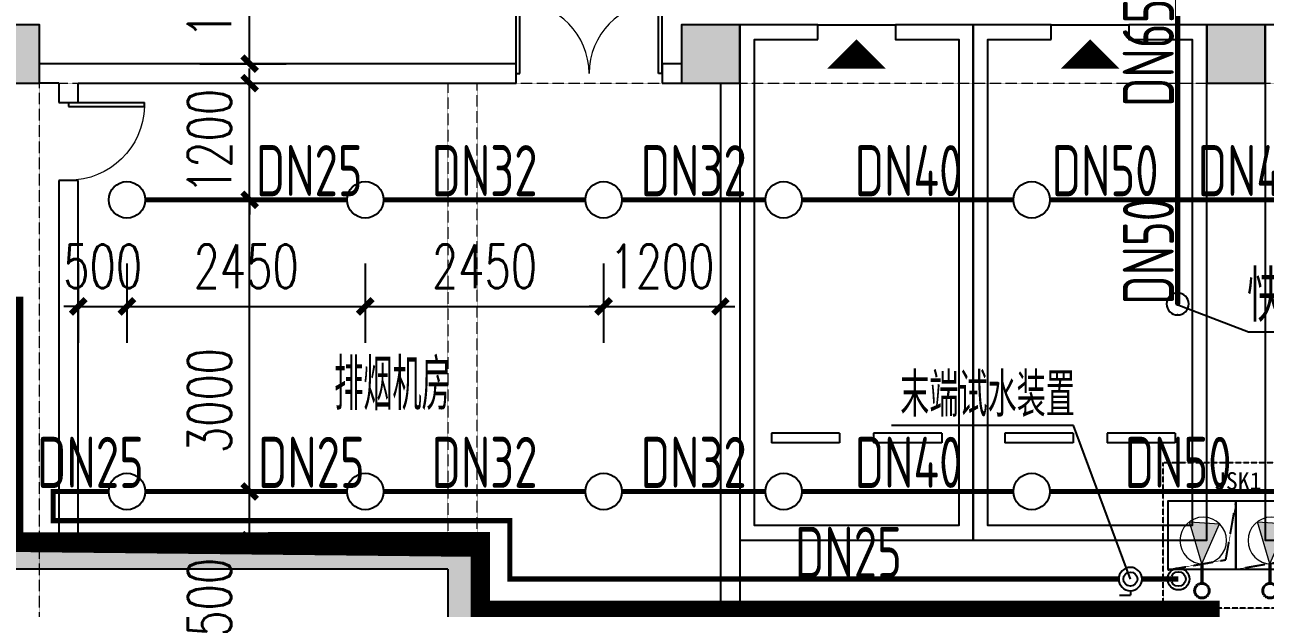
# Model space of a CAD drawing. Extents: x 6824721 to 16538177, y 2478193 to 6665639.
# Drawn here: x 8876364 to 8889114, y 2880751 to 2886751 of the extents above; entities that cross this region are included whole.
import ezdxf

# ---------------------------------------------------------------- set-up
doc = ezdxf.new("R2010")
doc.units = 0
doc.header["$LTSCALE"] = 10
for name, pattern in [('DASH', [0.35, 0.25, -0.1]), ('DASHEDX2', [1.5, 1, -0.5]), ('排水', [1.1, 1, -0.1])]:
    doc.linetypes.add(name, pattern=pattern)
for name, color, linetype, lineweight in [('$0$A-PUB_HATCH', 8, 'Continuous', 0), ('GPS-污水', 2, '排水', 40), ('钢梁', 141, 'Continuous', 18)]:
    doc.layers.add(name, color=color, linetype=linetype, lineweight=lineweight)
for name, color, linetype in [('0-wo', 8, 'Continuous'), ('0-绿', 3, 'Continuous'), ('00-停车位', 67, 'Continuous'), ('PUB_HATCH', 8, 'Continuous'), ('S-梁-虚线', 4, 'DASH'), ('W-DIM_喷淋', 3, 'Continuous'), ('W-EQUIP_喷头', 7, 'Continuous'), ('W-PIPE-喷淋中', 6, 'Continuous'), ('W-TEXT_喷淋', 7, 'Continuous'), ('W-TWT_DIM', 3, 'Continuous'), ('W-TWT_LEAD', 3, 'Continuous'), ('W-VALVE_喷淋', 7, 'Continuous'), ('W-VALVE_废水', 7, 'Continuous'), ('WALL', 9, 'Continuous'), ('排水', 224, 'DASHEDX2'), ('集水坑', 4, 'Continuous')]:
    doc.layers.add(name, color=color, linetype=linetype)
doc.styles.add('8B2_02', font='tssdeng.shx', dxfattribs={"width": 0.7, "bigfont": 'TSSDCHN.shx'})
doc.styles.add('_TCH_DIM_T3', font='SIMPLEX', dxfattribs={"width": 0.7058823529411765, "bigfont": 'GBCBIG'})
doc.styles.add('_TWT_SERIAL', font='TSSDENG', dxfattribs={"width": 0.8, "height": 3.5, "bigfont": 'TSSDCHN'})
doc.styles.get("Standard").update_dxf_attribs({"font": 'TSSDENG.shx', "width": 0.7, "bigfont": 'TSSDCHN.shx'})
doc.styles.add('黑体', font='simhei.ttf', dxfattribs={"width": 0.65})
doc.dimstyles.new('_TWT_ARCH&&150', dxfattribs={"dimtxt": 446.25, "dimasz": 150, "dimexe": 375, "dimexo": 450, "dimgap": 189.375, "dimtad": 1, "dimdec": 0, "dimzin": 0, "dimdsep": 46, "dimtxsty": '_TCH_DIM_T3', "dimblk": 'ARCHTICK', "dimcen": 0.09, "dimclrt": 7, "dimazin": 2, "dimtfac": 1, "dimtdec": 0, "dimtix": 1, "dimtmove": 2, "dimatfit": 3, "dimfxl": 0, "dimtolj": 1, "dimtzin": 0, "dimarcsym": 0})

# ---------------------------------------------------------------- blocks, each defined once
blk = doc.blocks.new('车位2400x5300')
at = {"layer": '00-停车位', "color": 251}
for p, q in [((-875.0000003257592, -999.9999994831742), (-175.0000002066081, -999.9999997530249)), ((-875.000000289845, -1099.999999602442), (-875.0000003257592, -999.9999994831742)), ((-175.0000002302695, -1099.999999887135), (-175.0000002066081, -999.9999997530249)), ((174.9999996740953, -999.9999999190914), (874.999999733729, -999.9999999803258)), ((174.9999997100967, -1099.999999993597), (174.9999996740953, -999.9999999190914)), ((874.9999996504921, -1100.000000084518), (874.999999733729, -999.9999999803258)), ((-875.000000289845, -1099.999999602442), (-175.0000002302695, -1099.999999887135)), ((174.9999997100967, -1099.999999993597), (874.9999996504921, -1100.000000084518)), ((399.999998669693, -5300.000000061758), (-400.0000013302197, -5299.999999670137))]:
    blk.add_line(p, q, dxfattribs=at)
blk.add_lwpolyline([(399.9999987648043, -5150.000000166066), (399.9999986697221, -5300.000000046857), (1199.999998669693, -5300.000000295637), (1200.000000029773, -2.955785021185875e-07), (-1200.000000029744, 2.95636709779501e-07), (-1200.00000133022, -5299.99999970448), (-400.0000013302197, -5299.999999893655), (-400.0000012947712, -5149.999999893655), (-1050.0000012948, -5149.99999973987), (-1050.000000005617, -149.9999996951665), (1049.99999993472, -150.0000002600718), (1049.999998764833, -5150.000000260072), (399.9999987648043, -5150.000000166066)], dxfattribs=at)
blk.add_lwpolyline([(-1.235195668414235e-06, -5150.00000004482, 0, 599.9999999999999, 0), (-1.104664988815784e-06, -4850.000000059721, 599.9999999999999, 599.9999999999999, 0)], format="xyseb", dxfattribs=at)
blk = doc.blocks.new('_FZH')
blk.add_lwpolyline([(-0.5, -0.5), (0.5, -0.5), (0.5, 0.5), (-0.5, 0.5)], close=True)
at = {"layer": 'PUB_HATCH'}
blk.add_solid([(-0.5, -0.5), (0.5, -0.5), (-0.5, 0.5), (0.5, 0.5)], dxfattribs=at)
blk = doc.blocks.new('$DorLib2D$00000001')
for p, q in [((0.45, 0.9750000000000001), (0.5000000000000002, 0.9750000000000001)), ((0.45, 0), (0.45, 0.9750000000000001)), ((0.5, 0), (0.5, 0.9750000000000001)), ((0.5, 0), (0.45, 0))]:
    blk.add_line(p, q)
at = {"lineweight": 13}
blk.add_arc((0.475, 0), 0.975, 91.4692835813538, 180, dxfattribs=at)
blk = doc.blocks.new('$DorLib2D$00000002')
for p, q in [((-0.5, -5.684341886080802e-17), (-0.5000000000000007, 0.4875)), ((-0.4750000000000007, 0.4875), (-0.5000000000000007, 0.4875)), ((-0.475, -2.842170943040401e-17), (-0.4750000000000007, 0.4875)), ((0.475, -2.842170943040401e-17), (0.4750000000000007, 0.4875)), ((0.4750000000000007, 0.4875), (0.5000000000000007, 0.4875)), ((0.5, -5.684341886080802e-17), (0.5000000000000007, 0.4875)), ((-0.5, -5.684341886080802e-17), (-0.475, -2.842170943040401e-17)), ((0.5, -5.684341886080802e-17), (0.475, -2.842170943040401e-17))]:
    blk.add_line(p, q)
at = {"lineweight": 13}
for centre, start, end in [((-0.4875, -4.263256414560601e-17), 0, 88.53071641864632), ((0.4875, -4.263256414560601e-17), 91.4692835813537, 180)]:
    blk.add_arc(centre, 0.4875, start, end, dxfattribs=at)
blk = doc.blocks.new('$SB01_1')
h = blk.add_hatch(color=256)
h.dxf.hatch_style = 1
h.paths.add_polyline_path([(-0.3812676638073071, -0.3234732887503924), (0.4999999999998863, 0), (-0.3812676638073071, 0.3234732887503924)])
h.paths.add_polyline_path([(-0.0001048387097739578, -8.064516123340582e-06), (0.002330645161237044, -8.064516123340582e-06), (0.002330645161237044, 0.001008064516099694), (-0.0001048387097739578, 0.001008064516099694)], flags=24)
h.paths.add_polyline_path([(-0.0001370967742673201, -0.001674731182674805), (0.002620967741847835, -0.001674731182674805), (0.002620967741847835, -0.0006586021504517703), (-0.0001370967742673201, -0.0006586021504517703)], flags=24)
h.paths.add_polyline_path([(-0.0001693548388175259, -0.003341397849681016), (0.002653225806398041, -0.003341397849681016), (0.002653225806398041, -0.002325268817230608), (-0.0001693548388175259, -0.002325268817230608)], flags=24)
for p, q in [((0.4999999999998863, 0), (-0.3812676638073071, 0.3234732887503924)), ((-0.3812676638073071, 0.3234732887503924), (-0.3812676638073071, -0.3234732887503924)), ((0.4999999999998863, 0), (-0.3812676638073071, -0.3234732887503924))]:
    blk.add_line(p, q)
blk.add_circle((-1.13686837721616e-13, 0), 0.5)
at = {"flags": 1}
for tag, p in [('UNIT', (-1.13686837721616e-13, 0)), ('SPEC', (-1.13686837721616e-13, -0.001666666666551464)), ('WHAT', (-1.13686837721616e-13, -0.003333333333330302))]:
    blk.add_attdef(tag, p, '', height=0.001, dxfattribs=at)
blk = doc.blocks.new('人防集水坑')
at = {"layer": 'GPS-污水', "color": 8, "linetype": '排水', "const_width": 35}
for points in [[(307486.0481370105, 701150.6928922309), (307284.2708376832, 701150.6928922309)], [(307486.0481370105, 700450.6928922309), (307284.2708376832, 700450.6928922309)]]:
    blk.add_lwpolyline(points, dxfattribs=at)
at = {"layer": 'GPS-污水', "color": 8, "linetype": '排水'}
for centre in [(307561.0481370105, 701150.6928922309), (307561.0481370105, 700450.6928922309)]:
    blk.add_circle(centre, 75, dxfattribs=at)
at = {"layer": '集水坑', "color": 8, "linetype": 'DASH', "ltscale": 0.5}
blk.add_lwpolyline([(306241.0481370105, 700050.6928922309), (306241.0481370105, 701550.6928922309), (307741.0481370105, 701550.6928922309), (307741.0481370105, 700050.6928922309)], close=True, dxfattribs=at)
at = {"layer": '集水坑', "color": 8, "linetype": 'Continuous', "ltscale": 0.5}
for points in [[(306641.0481370101, 701500.69289223), (306641.0481370105, 700800.69289223), (307341.0481370105, 700800.6928922309), (307341.0481370101, 701500.69289223)], [(306641.048137011, 700800.6928922309), (306641.0481370115, 700100.6928922309), (307341.0481370115, 700100.6928922319), (307341.048137011, 700800.6928922309)]]:
    blk.add_lwpolyline(points, close=True, dxfattribs=at)
at = {"layer": '集水坑', "color": 8, "linetype": 'DASH', "ltscale": 0.5}
for points in [[(307341.0481370105, 700800.6928922309), (307236.8605864012, 701396.5053416191), (306641.0481370101, 701500.69289223)], [(307347.0798292931, 700100.6928922319), (307242.8922786838, 700696.5053416201), (306647.0798292926, 700800.6928922309)]]:
    blk.add_lwpolyline(points, dxfattribs=at)
at = {"layer": '$0$A-PUB_HATCH', "color": 8, "linetype": '排水', "xscale": -480.0000000000002, "yscale": 480.0000000000002, "zscale": 480.0000000000002, "rotation": 176.2535374729293}
for p in [(307044.7837274261, 701164.189772345, 0.02863582927995084), (307044.7837274261, 700464.189772345, 0.02863582927995084)]:
    blk.add_blockref('$SB01_1', p, dxfattribs=at)
blk = doc.blocks.new('42pk')
at = {"layer": '排水', "color": 8, "linetype": 'DASH'}
blk.add_lwpolyline([(588350.8709329928, 783265.1329961047, 0, 0, 0), (589062.7604629507, 782553.2434661468, 160, 0, 0), (589487.0245316627, 782128.9793974347, 0, 0, 0)], format="xyseb", dxfattribs=at)
at = {"layer": '集水坑', "color": 8, "linetype": 'Continuous', "rotation": 270}
blk.add_blockref('人防集水坑', (-110459.3064093821, 1088265.665583259), dxfattribs=at)
at = {"layer": '0-绿', "color": 8, "linetype": 'DASH', "style": '黑体'}
blk.add_text('JSK1', height=179.2, dxfattribs=at).set_placement((590115.8391586374, 781744.4077560455, -2.174042054623494e-06))
blk = doc.blocks.new('jkytk')
at = {"layer": 'WALL', "color": 1, "const_width": 200}
for points in [[(8519063.807507895, 2958073.34238134), (8600963.807507895, 2958076.513839355), (8600963.807507895, 2890958.573294519), (8590563.807507895, 2883869.154031533, -0.1968166881073242), (8587964.052414037, 2882720.695996622), (8583163.80751678, 2882720.695996622), (8583163.80752281, 2889376.513839814), (8575663.80750789, 2889376.513839814), (8575663.80750789, 2890076.513839814), (8570863.807499006, 2890076.513839814), (8570863.807499006, 2892501.513839818), (8561863.807516782, 2892501.513839814), (8561863.807516793, 2894776.513839815), (8566138.807507792, 2894776.513839814), (8566138.807507792, 2912951.513839923), (8537788.8075079, 2912951.513834818), (8537788.958008217, 2943776.513839814), (8519063.807507895, 2943773.342381799), (8519063.253761258, 2958073.342359897)], [(8498934.517909504, 2895326.034996376), (8528588.807516782, 2895401.513839818), (8528588.80751678, 2885651.513839818), (8531938.80751678, 2885651.513839818), (8531938.80751678, 2887851.513839814), (8537788.80750789, 2887851.513839814), (8537788.8075079, 2912951.513834818), (8566138.807516681, 2912951.513834814), (8566138.80751668, 2894776.513839817), (8561863.807516793, 2894776.513839817), (8561863.807516782, 2892501.513839818), (8570863.807507895, 2892501.513839818), (8570863.807507895, 2890076.513839818), (8575663.807507887, 2890076.513839973), (8575663.807507891, 2889376.513839655), (8583163.80751678, 2889376.513839851), (8583163.80751678, 2882719.91818619), (8587793.421033932, 2882719.91818619, 0.2086610513725415)]]:
    blk.add_lwpolyline(points, format="xyb", dxfattribs=at)
blk = doc.blocks.new('LIANGMOBAN')
at = {"layer": 'S-梁-虚线', "color": 8, "lineweight": 18}
for p, q in [((2007041.350993063, 172178.4659268088), (2011241.350993066, 172178.4659268088)), ((2007041.350993063, 163778.4659268088), (2007041.350993063, 172178.4659268088)), ((2011241.350993066, 172178.4659268088), (2011241.350993066, 167478.4659267656)), ((2011541.350993066, 172178.4659268088), (2013641.350993063, 172178.4659268088)), ((2011541.350993066, 167478.4659265639), (2011541.350993066, 172178.4659268088)), ((2014241.350993063, 172178.4659268088), (2024441.350993063, 172178.4659268088))]:
    blk.add_line(p, q, dxfattribs=at)
blk = doc.blocks.new('_ArchTick')
at = {"color": 0, "linetype": 'ByBlock', "const_width": 0.4}
blk.add_lwpolyline([(-0.5, -0.5), (0.5, 0.5)], dxfattribs=at)
blk = doc.blocks.new('*D723')
at = {"layer": 'Defpoints', "color": 0, "transparency": 16777216}
for p in [(8877714.083965495, 2886151.476989756), (8878675.366601815, 2886151.476989756), (8877714.083965495, 2884951.476333446)]:
    blk.add_point(p, dxfattribs=at)
at = {"layer": 'W-TWT_DIM', "color": 0, "lineweight": -2, "transparency": 16777216}
for p, q in [((8878675.366601815, 2886151.476989756), (8878675.366601815, 2886301.476989756)), ((8878164.083965495, 2886151.476989756), (8879050.366601815, 2886151.476989756)), ((8878675.366601815, 2884951.476333446), (8878675.366601815, 2886151.476989756)), ((8878164.083965495, 2884951.476333446), (8879050.366601815, 2884951.476333446)), ((8878675.366601815, 2884951.476333446), (8878675.366601815, 2884801.476333446))]:
    blk.add_line(p, q, dxfattribs=at)
at = {"layer": 'W-TWT_DIM', "color": 0, "lineweight": -2, "transparency": 16777216, "xscale": 150, "yscale": 150, "zscale": 150}
for p, rotation in [((8878675.366601815, 2886151.476989756), 270), ((8878675.366601815, 2884951.476333446), 90)]:
    blk.add_blockref('_ArchTick', p, dxfattribs=dict(at, rotation=rotation))
at = {"layer": 'W-TWT_DIM', "color": 7, "transparency": 16777216, "insert": (8878262.866601815, 2885551.476661603), "char_height": 446.25, "attachment_point": 5, "rotation": 90, "style": '_TCH_DIM_T3'}
blk.add_mtext('\\A1;1200', dxfattribs=at)
blk = doc.blocks.new('*D724')
at = {"layer": 'Defpoints', "color": 0, "transparency": 16777216}
for p in [(8877714.083965495, 2884951.476333446), (8878675.366601815, 2884951.476333446), (8877714.083965495, 2881951.476287981)]:
    blk.add_point(p, dxfattribs=at)
at = {"layer": 'W-TWT_DIM', "color": 0, "lineweight": -2, "transparency": 16777216}
for p, q in [((8878164.083965495, 2884951.476333446), (8879050.366601815, 2884951.476333446)), ((8878675.366601815, 2881951.476287981), (8878675.366601815, 2884951.476333446)), ((8878164.083965495, 2881951.476287981), (8879050.366601815, 2881951.476287981))]:
    blk.add_line(p, q, dxfattribs=at)
at = {"layer": 'W-TWT_DIM', "color": 0, "lineweight": -2, "transparency": 16777216, "xscale": 150, "yscale": 150, "zscale": 150}
for p, rotation in [((8878675.366601815, 2884951.476333446), 90), ((8878675.366601815, 2881951.476287981), 270)]:
    blk.add_blockref('_ArchTick', p, dxfattribs=dict(at, rotation=rotation))
at = {"layer": 'W-TWT_DIM', "color": 7, "transparency": 16777216, "insert": (8878262.866601815, 2882886.831549447), "char_height": 446.25, "attachment_point": 5, "rotation": 90, "style": '_TCH_DIM_T3'}
blk.add_mtext('\\A1;3000', dxfattribs=at)
blk = doc.blocks.new('*D725')
at = {"layer": 'Defpoints', "color": 0, "transparency": 16777216}
for p in [(8877714.083965495, 2881951.476287981), (8878675.366601815, 2881951.476287981), (8877714.083965495, 2881451.476989031)]:
    blk.add_point(p, dxfattribs=at)
at = {"layer": 'W-TWT_DIM', "color": 0, "lineweight": -2, "transparency": 16777216}
for p, q in [((8878164.083965495, 2881951.476287981), (8879050.366601815, 2881951.476287981)), ((8878675.366601815, 2881451.476989031), (8878675.366601815, 2881951.476287981)), ((8878164.083965495, 2881451.476989031), (8879050.366601815, 2881451.476989031))]:
    blk.add_line(p, q, dxfattribs=at)
at = {"layer": 'W-TWT_DIM', "color": 0, "lineweight": -2, "transparency": 16777216, "xscale": 150, "yscale": 150, "zscale": 150}
for p, rotation in [((8878675.366601815, 2881951.476287981), 90), ((8878675.366601815, 2881451.476989031), 270)]:
    blk.add_blockref('_ArchTick', p, dxfattribs=dict(at, rotation=rotation))
at = {"layer": 'W-TWT_DIM', "color": 7, "transparency": 16777216, "insert": (8878262.866601815, 2880863.267617276), "char_height": 446.25, "attachment_point": 5, "rotation": 90, "style": '_TCH_DIM_T3'}
blk.add_mtext('\\A1;500', dxfattribs=at)
blk = doc.blocks.new('*D1572')
at = {"layer": 'Defpoints', "color": 0, "transparency": 16777216}
for p in [(8882314.084017284, 2884747.391346014), (8883514.083836105, 2884747.391555829), (8883514.083836105, 2883855.047278998)]:
    blk.add_point(p, dxfattribs=at)
at = {"layer": 'W-TWT_DIM', "color": 0, "lineweight": -2, "transparency": 16777216}
for p, q in [((8882314.084017284, 2884297.391346014), (8882314.084017284, 2883480.047278998)), ((8883514.083836105, 2884297.391555829), (8883514.083836105, 2883480.047278998)), ((8882314.084017284, 2883855.047278998), (8882164.084017284, 2883855.047278998)), ((8882314.084017284, 2883855.047278998), (8883514.083836105, 2883855.047278998)), ((8883514.083836105, 2883855.047278998), (8883664.083836105, 2883855.047278998))]:
    blk.add_line(p, q, dxfattribs=at)
at = {"layer": 'W-TWT_DIM', "color": 0, "lineweight": -2, "transparency": 16777216, "xscale": 150, "yscale": 150, "zscale": 150}
blk.add_blockref('_ArchTick', (8882314.084017284, 2883855.047278998), dxfattribs=at)
at = {"layer": 'W-TWT_DIM', "color": 0, "lineweight": -2, "transparency": 16777216, "xscale": 150, "yscale": 150, "zscale": 150, "rotation": 180}
blk.add_blockref('_ArchTick', (8883514.083836105, 2883855.047278998), dxfattribs=at)
at = {"layer": 'W-TWT_DIM', "color": 7, "transparency": 16777216, "insert": (8882914.083926694, 2884267.547278998), "char_height": 446.25, "attachment_point": 5, "style": '_TCH_DIM_T3'}
blk.add_mtext('\\A1;1200', dxfattribs=at)
blk = doc.blocks.new('*D1573')
at = {"layer": 'Defpoints', "color": 0, "transparency": 16777216}
for p in [(8879864.084017284, 2884747.390917643), (8882314.084017284, 2884747.391346014), (8882314.084017284, 2883855.046959905)]:
    blk.add_point(p, dxfattribs=at)
at = {"layer": 'W-TWT_DIM', "color": 0, "lineweight": -2, "transparency": 16777216}
for p, q in [((8879864.084017284, 2884297.390917643), (8879864.084017284, 2883480.046959905)), ((8882314.084017284, 2884297.391346014), (8882314.084017284, 2883480.046959905)), ((8879864.084017284, 2883855.046959905), (8882314.084017284, 2883855.046959905))]:
    blk.add_line(p, q, dxfattribs=at)
at = {"layer": 'W-TWT_DIM', "color": 0, "lineweight": -2, "transparency": 16777216, "xscale": 150, "yscale": 150, "zscale": 150, "rotation": 180}
blk.add_blockref('_ArchTick', (8879864.084017284, 2883855.046959905), dxfattribs=at)
at = {"layer": 'W-TWT_DIM', "color": 0, "lineweight": -2, "transparency": 16777216, "xscale": 150, "yscale": 150, "zscale": 150}
blk.add_blockref('_ArchTick', (8882314.084017284, 2883855.046959905), dxfattribs=at)
at = {"layer": 'W-TWT_DIM', "color": 7, "transparency": 16777216, "insert": (8881089.084017284, 2884267.546959905), "char_height": 446.25, "attachment_point": 5, "style": '_TCH_DIM_T3'}
blk.add_mtext('\\A1;2450', dxfattribs=at)
blk = doc.blocks.new('*D1574')
at = {"layer": 'Defpoints', "color": 0, "transparency": 16777216}
for p in [(8877414.084017284, 2884747.390489272), (8879864.084017284, 2884747.390917643), (8879864.084017284, 2883855.046531534)]:
    blk.add_point(p, dxfattribs=at)
at = {"layer": 'W-TWT_DIM', "color": 0, "lineweight": -2, "transparency": 16777216}
for p, q in [((8877414.084017284, 2884297.390489272), (8877414.084017284, 2883480.046531534)), ((8879864.084017284, 2884297.390917643), (8879864.084017284, 2883480.046531534)), ((8877414.084017284, 2883855.046531534), (8879864.084017284, 2883855.046531534))]:
    blk.add_line(p, q, dxfattribs=at)
at = {"layer": 'W-TWT_DIM', "color": 0, "lineweight": -2, "transparency": 16777216, "xscale": 150, "yscale": 150, "zscale": 150, "rotation": 180}
blk.add_blockref('_ArchTick', (8877414.084017284, 2883855.046531534), dxfattribs=at)
at = {"layer": 'W-TWT_DIM', "color": 0, "lineweight": -2, "transparency": 16777216, "xscale": 150, "yscale": 150, "zscale": 150}
blk.add_blockref('_ArchTick', (8879864.084017284, 2883855.046531534), dxfattribs=at)
at = {"layer": 'W-TWT_DIM', "color": 7, "transparency": 16777216, "insert": (8878639.084017284, 2884267.546531534), "char_height": 446.25, "attachment_point": 5, "style": '_TCH_DIM_T3'}
blk.add_mtext('\\A1;2450', dxfattribs=at)
blk = doc.blocks.new('*D1575')
at = {"layer": 'Defpoints', "color": 0, "transparency": 16777216}
for p in [(8876914.083965495, 2884747.390401849), (8877414.084017284, 2884747.390489272), (8877414.084017284, 2883855.046273638)]:
    blk.add_point(p, dxfattribs=at)
at = {"layer": 'W-TWT_DIM', "color": 0, "lineweight": -2, "transparency": 16777216}
for p, q in [((8876914.083965495, 2884297.390401849), (8876914.083965495, 2883480.046273638)), ((8877414.084017284, 2884297.390489272), (8877414.084017284, 2883480.046273638)), ((8876914.083965495, 2883855.046273638), (8876764.083965495, 2883855.046273638)), ((8876914.083965495, 2883855.046273638), (8877414.084017284, 2883855.046273638)), ((8877414.084017284, 2883855.046273638), (8877564.084017284, 2883855.046273638))]:
    blk.add_line(p, q, dxfattribs=at)
at = {"layer": 'W-TWT_DIM', "color": 0, "lineweight": -2, "transparency": 16777216, "xscale": 150, "yscale": 150, "zscale": 150}
blk.add_blockref('_ArchTick', (8876914.083965495, 2883855.046273638), dxfattribs=at)
at = {"layer": 'W-TWT_DIM', "color": 0, "lineweight": -2, "transparency": 16777216, "xscale": 150, "yscale": 150, "zscale": 150, "rotation": 180}
blk.add_blockref('_ArchTick', (8877414.084017284, 2883855.046273638), dxfattribs=at)
at = {"layer": 'W-TWT_DIM', "color": 7, "transparency": 16777216, "insert": (8877164.08399139, 2884267.546273638), "char_height": 446.25, "attachment_point": 5, "style": '_TCH_DIM_T3'}
blk.add_mtext('\\A1;500', dxfattribs=at)
blk = doc.blocks.new('*D1607')
at = {"layer": 'Defpoints', "color": 0, "transparency": 16777216}
for p in [(8877714.083965495, 2887951.476989376), (8878675.366601815, 2887951.476989376), (8877714.083965495, 2886351.476989342)]:
    blk.add_point(p, dxfattribs=at)
at = {"layer": 'W-TWT_DIM', "color": 0, "lineweight": -2, "transparency": 16777216}
for p, q in [((8878164.083965495, 2887951.476989376), (8879050.366601815, 2887951.476989376)), ((8878675.366601815, 2886351.476989342), (8878675.366601815, 2887951.476989376)), ((8878164.083965495, 2886351.476989342), (8879050.366601815, 2886351.476989342))]:
    blk.add_line(p, q, dxfattribs=at)
at = {"layer": 'W-TWT_DIM', "color": 0, "lineweight": -2, "transparency": 16777216, "xscale": 150, "yscale": 150, "zscale": 150}
for p, rotation in [((8878675.366601815, 2887951.476989376), 90), ((8878675.366601815, 2886351.476989342), 270)]:
    blk.add_blockref('_ArchTick', p, dxfattribs=dict(at, rotation=rotation))
at = {"layer": 'W-TWT_DIM', "color": 7, "transparency": 16777216, "insert": (8878262.866601815, 2887151.47698936), "char_height": 446.25, "attachment_point": 5, "rotation": 90, "style": '_TCH_DIM_T3'}
blk.add_mtext('\\A1;1600', dxfattribs=at)
blk = doc.blocks.new('$TwtSys$00000125')
blk.add_circle((0, 0, 1e-08), 1)
blk = doc.blocks.new('$VALVE$00000524')
for p in [(75.14125524141855, 110.7007069327265), (0, 80)]:
    blk.add_line(p, (0, 110.7007069327265))
blk.add_lwpolyline([(-80, 0, 0.9999999999999999), (80, 0, 0.9999999999999999), (-80, 0, 0.3761848771640919)], format="xyb")
blk.add_circle((0, 0), 48.00000000000021)
for p in [(-80, 0), (80, 0)]:
    blk.add_point(p)
blk = doc.blocks.new('*X173')
at = {"color": 0}
for p, q in [((67764.91461955031, 41336.79867270311), (67838.15627530526, 41410.04032845804)), ((67846.24639989939, 41260.32993718488), (67765.16393837144, 41341.41239871283)), ((67827.86761093223, 41261.03105662239), (67765.86505780894, 41323.03360974567)), ((67766.31683968609, 41320.52322330922), (67854.43172469914, 41408.63810832227)), ((67861.12569166771, 41263.12831494623), (67767.96231613279, 41356.29169048114)), ((67768.51269592793, 41358.07441861039), (67816.88052939797, 41406.44225208042)), ((67770.37889283132, 41306.90760692478), (67868.04734108358, 41404.57605517704)), ((67873.7799207103, 41268.15175543331), (67772.98575661988, 41368.94591952373)), ((67776.35809665434, 41295.20914121813), (67879.74580679023, 41398.59685135402)), ((67799.08719693635, 41272.13380108859), (67776.96780227515, 41294.2531957498)), ((67884.69669722293, 41274.91264845033), (67779.74664963689, 41379.86269603638)), ((67783.942907799, 41285.11628283314), (67889.83866517522, 41391.01204020935)), ((67894.08069647699, 41283.20631872593), (67788.0403199125, 41389.24669529043)), ((67793.01860662164, 41276.51431212611), (67898.44063588225, 41381.93634138671)), ((67901.98007460662, 41292.98461012597), (67797.81861131253, 41397.14607342006)), ((67803.60597698425, 41269.42401295906), (67905.5309350493, 41371.3489710241)), ((67908.31049714057, 41304.33185712168), (67809.16585830825, 41403.47649595401)), ((67815.87154134053, 41264.01190778567), (67910.94304022269, 41359.08340666784)), ((67912.81170156416, 41317.50832222775), (67822.34232341431, 41407.9777003776)), ((67830.22386143907, 41260.68655835454), (67914.26838965382, 41344.7310865693)), ((67914.86957710063, 41333.12811622096), (67837.96211740751, 41410.03557591407)), ((67847.68071078378, 41260.46573816959), (67914.48920983876, 41327.27423722458)), ((67912.73106428656, 41352.94429856468), (67857.77829975124, 41407.8970631)), ((67872.32927626256, 41267.43663411872), (67907.51831388964, 41302.62567174579))]:
    blk.add_line(p, q, dxfattribs=at)
blk = doc.blocks.new('$VALVE$00000374')
at = {"elevation": 1e-08}
blk.add_lwpolyline([(-63.21242424242519, 0, 0.9999999999999999), (63.21242424242519, 0, 0.9999999999999999), (-63.21242424242519, 0, 1.063538091272939)], format="xyb", dxfattribs=at)
at = {"color": 7}
for radius in [6.637304545454545, 4.977978409090909]:
    blk.add_circle((0, -1.818989403545856e-12, 1e-08), radius, dxfattribs=at)
for p in [(-63.21242424242519, 0, 1e-08), (63.21242424242519, 0, 1e-08)]:
    blk.add_point(p)
at = {"color": 7, "xscale": 0.0637181236379547, "yscale": 0.0637181236379547, "zscale": 0.0637181236379547}
blk.add_blockref('*X173', (-4322.571009437394, -2633.771435403703, 1e-08), dxfattribs=at)

msp = doc.modelspace()

# ---------------------------------------------------------------- hatches: boundary and pattern name
at = {"layer": '0-wo'}
for points in [[(8880714.083965495, 2881151.476917723), (8881014.083965495, 2881451.476917723), (8876214.083965497, 2881451.476917723), (8875914.083965497, 2881151.476917723)], [(8881014.083965495, 2881451.476917723), (8880714.083965495, 2881151.476917723), (8880714.083965492, 2880451.476917724), (8880914.083965493, 2880551.476917723), (8881014.083965495, 2880751.476917723)]]:
    msp.add_hatch(color=8, dxfattribs=at).paths.add_polyline_path(points)
at = {"layer": 'W-PIPE-喷淋中'}
for points in [[(8876655.38819957, 2881951.476989159), (8876655.388198346, 2881977.726989331), (8876629.138199564, 2881977.726989778)], [(8876655.38819957, 2881951.476989159), (8876629.138198346, 2881951.476989331), (8876629.138199564, 2881977.726989778)], [(8881349.396317959, 2881651.476989361), (8881349.396316253, 2881677.726989401), (8881375.646317966, 2881677.726989719)], [(8881349.396317959, 2881651.476989361), (8881375.646316253, 2881651.476989401), (8881375.646317966, 2881677.726989719)], [(8876655.38819957, 2881651.476989361), (8876629.138198346, 2881651.476989401), (8876629.138199562, 2881625.226989003)], [(8876655.38819957, 2881651.476989361), (8876655.388195708, 2881625.226989401), (8876629.138199562, 2881625.226989003)], [(8881349.396317959, 2881051.476989477), (8881349.396317413, 2881025.226989549), (8881323.14631144, 2881025.226989227)], [(8881349.396317959, 2881051.476989477), (8881323.146316253, 2881051.476989579), (8881323.14631144, 2881025.226989227)]]:
    msp.add_hatch(color=256, dxfattribs=at).paths.add_polyline_path(points)

# ---------------------------------------------------------------- linework, layer by layer
at = {"layer": '0-wo', "color": 8}
for p, q in [((8876914.083965493, 2886351.476917723), (8876514.083965499, 2886351.476917723)), ((8881414.083965503, 2886351.476917723), (8876914.083965493, 2886351.476917723)), ((8881414.083965503, 2886151.476917723), (8881414.083965503, 2886351.476917723)), ((8883114.083965499, 2886351.476917719), (8882914.083965499, 2886351.476917723)), ((8882914.083965499, 2886351.476917723), (8882914.083965499, 2886151.476917723)), ((8876714.083965493, 2886151.476917721), (8876514.083965499, 2886151.47691772)), ((8876714.083965493, 2886151.476917721), (8876714.083965492, 2885951.476917726)), ((8876914.083965492, 2886151.476917723), (8881414.083965503, 2886151.476917723)), ((8876914.083965493, 2885951.476917726), (8876914.083965492, 2886151.476917723)), ((8882914.083965499, 2886151.476917723), (8883114.083965499, 2886151.476917725)), ((8883514.083965344, 2886151.476917723), (8883514.083965344, 2880751.476917727)), ((8883714.083965344, 2886151.4769159), (8883714.083965344, 2880751.476917727)), ((8876714.083965492, 2885951.476917726), (8876914.083965493, 2885951.476917726)), ((8876914.083965493, 2885151.476917726), (8876714.083965492, 2885151.476917726)), ((8876714.083965492, 2885151.476917726), (8876714.083965493, 2881451.476918099)), ((8876914.083965493, 2881451.476918099), (8876914.083965493, 2885151.476917726)), ((8881014.083965495, 2881451.476917723), (8876214.083965497, 2881451.476917723)), ((8876714.083965493, 2881451.476918099), (8876914.083965493, 2881451.476918099)), ((8881014.083965495, 2881451.476917723), (8881014.083965495, 2880751.476917723)), ((8880714.083965495, 2881151.476917723), (8875914.083965497, 2881151.476917723)), ((8880714.083965495, 2881151.476917723), (8880714.083965492, 2880451.476917724))]:
    msp.add_line(p, q, dxfattribs=at)
at = {"layer": 'W-DIM_喷淋'}
for p, q in [((8887144.935668811, 2882631.040730679), (8885272.782005586, 2882631.040730679)), ((8887728.305854619, 2881051.476989549), (8887144.935668811, 2882631.040730679))]:
    msp.add_line(p, q, dxfattribs=at)
at = {"layer": 'W-PIPE-喷淋中', "ltscale": 1.5, "const_width": 52.5}
for points in [[(8888214.08396549, 2884951.476989274), (8888214.08396549, 2887951.476990543)], [(8879676.5839816, 2884951.476989274), (8877601.5839816, 2884951.476989274)], [(8882126.5839816, 2884951.476989274), (8880051.5839816, 2884951.476989274)], [(8883976.5839656, 2884951.476989274), (8882501.5839816, 2884951.476989274)], [(8886526.583965514, 2884951.476989274), (8884351.5839656, 2884951.476989274)], [(8888214.08396544, 2884951.476989274), (8886901.583965514, 2884951.476989274)], [(8889526.583965465, 2884951.476989274), (8888214.083965443, 2884951.476989274)], [(8888214.08396549, 2883995.038104255), (8888214.08396549, 2884951.476989274)], [(8888214.08396549, 2883881.255740619), (8888214.08396549, 2883995.038104255)], [(8877226.584013797, 2881951.476989331), (8876655.388198346, 2881951.476989331)], [(8876655.388198346, 2881951.476989331), (8876655.388198346, 2881651.476989401)], [(8879676.584013797, 2881951.476989331), (8877601.584013797, 2881951.476989331)], [(8882126.584013797, 2881951.476989331), (8880051.584013797, 2881951.476989331)], [(8883976.5839656, 2881951.476989331), (8882501.584013797, 2881951.476989331)], [(8886526.583965514, 2881951.476989331), (8884351.5839656, 2881951.476989331)], [(8889526.583965465, 2881951.476989331), (8886901.583965514, 2881951.476989331)], [(8876655.388195708, 2881651.476989401), (8881349.396316253, 2881651.476989401)], [(8881349.396316253, 2881651.476989401), (8881349.396316253, 2881051.476989579)], [(8887608.305854619, 2881051.476989549), (8881349.396317413, 2881051.476989549)], [(8888222.755775735, 2881051.476989549), (8887848.305854619, 2881051.476989549)]]:
    msp.add_lwpolyline(points, dxfattribs=at)
at = {"layer": 'W-TWT_LEAD'}
for p, q in [((8888210.401838187, 2883873.392191438), (8888943.703917267, 2883593.45577002)), ((8888943.703917267, 2883593.45577002), (8891025.703917267, 2883593.45577002))]:
    msp.add_line(p, q, dxfattribs=at)
at = {"layer": 'W-VALVE_废水'}
for radius in [112.5, 75]:
    msp.add_circle((8888222.755775735, 2881051.476989549), radius, dxfattribs=at)

# ---------------------------------------------------------------- block references
msp.add_blockref('jkytk', (305383.7301502675, -8645.8069593166))
at = {"layer": '0-wo'}
msp.add_blockref('42pk', (8298472.697482649, 2100226.859471475), dxfattribs=at)
at = {"layer": '0-wo', "color": 8}
for name, p, xscale, yscale, zscale, rotation in [('$DorLib2D$00000002', (8882164.083965499, 2886251.476917723), -1500, -1500, 200, 180), ('_FZH', (8876214.083965499, 2886451.476917723), 600, 600, 600, 90), ('_FZH', (8883414.083965499, 2886451.4769159), 600, 600, 600, 90), ('_FZH', (8888814.083965499, 2886451.476914693), 600, 600, 600, 90), ('$DorLib2D$00000001', (8876814.083965493, 2885551.476917725), -800, 800, 200, 270)]:
    msp.add_blockref(name, p, dxfattribs=dict(at, xscale=xscale, yscale=yscale, zscale=zscale, rotation=rotation))
at = {"layer": '0-wo', "color": 8, "rotation": 180}
for p in [(8884914.083964167, 2881451.476915604), (8887314.083964167, 2881451.476914988), (8890314.083964167, 2881451.476915604)]:
    msp.add_blockref('车位2400x5300', p, dxfattribs=at)
at = {"layer": 'W-EQUIP_喷头', "xscale": 187.5, "yscale": 187.5, "zscale": 187.5}
for p in [(8877414.0839816, 2884951.476333447), (8879864.0839816, 2884951.476761818), (8882314.0839816, 2884951.47719019), (8884164.0839656, 2884951.476989274), (8886714.083965514, 2884951.476989274), (8877414.084013797, 2881951.476287981), (8879864.084013797, 2881951.476716352), (8882314.084013797, 2881951.477144723), (8884164.0839656, 2881951.476989332), (8886714.083965514, 2881951.476989332)]:
    msp.add_blockref('$TwtSys$00000125', p, dxfattribs=at)
at = {"layer": 'W-VALVE_喷淋'}
for name, p, xscale, yscale, zscale, rotation in [('$VALVE$00000374', (8888214.08396549, 2883881.255740619), -1.8, -1.8, 1.8, 90), ('$VALVE$00000524', (8887728.305854619, 2881051.476989549), 1.5, 1.5, 1.5, 180)]:
    msp.add_blockref(name, p, dxfattribs=dict(at, xscale=xscale, yscale=yscale, zscale=zscale, rotation=rotation))
at = {"layer": '钢梁', "color": 6}
msp.add_blockref('LIANGMOBAN', (6869472.732972436, 2713973.010991618), dxfattribs=at)

# ---------------------------------------------------------------- texts
at = {"layer": '0-wo', "color": 6, "style": '8B2_02', "width": 0.6}
msp.add_text('排烟机房', height=525, dxfattribs=at).set_placement((8879544.577531742, 2882788.655369846))
at = {"layer": 'W-DIM_喷淋', "color": 7, "style": '8B2_02', "width": 0.7}
msp.add_text('末端试水装置', height=450, dxfattribs=at).set_placement((8885362.782005586, 2882721.040730679))
at = {"layer": 'W-TEXT_喷淋', "style": '8B2_02', "width": 0.7}
for s, p in [('DN65', (8888176.58396549, 2885907.2942976)), ('DN50', (8888176.58396549, 2883872.183672639))]:
    msp.add_text(s, height=525, rotation=90, dxfattribs=at).set_placement(p)
for s, p in [('DN25', (8878739.03385786, 2884988.976989274)), ('DN32', (8880544.901289292, 2884988.976989274)), ('DN32', (8882694.90128129, 2884988.976989274)), ('DN40', (8884894.901273247, 2884988.976989274)), ('DN50', (8886919.901273169, 2884988.976989274)), ('DN40', (8888419.901273144, 2884988.976989274)), ('DN25', (8876490.553413764, 2881988.976989331)), ('DN25', (8878760.698349437, 2881988.976989331)), ('DN32', (8880544.90132149, 2881988.976989331)), ('DN32', (8882694.90129739, 2881988.976989331)), ('DN40', (8884894.901273249, 2881988.976989331)), ('DN50', (8887669.901273185, 2881988.976989331)), ('DN25', (8884281.272179581, 2881062.894908776))]:
    msp.add_text(s, height=525, dxfattribs=at).set_placement(p)
at = {"layer": 'W-TWT_LEAD', "color": 7, "style": '_TWT_SERIAL', "width": 0.8}
msp.add_text('快速排气阀', height=525, dxfattribs=at).set_placement((8888926.530688921, 2883698.45577002))

# ---------------------------------------------------------------- dimensions: what is measured, and where the dimension line sits
at = {"layer": 'W-TWT_DIM'}
for p1, p2, distance, picture, middle in [((8877714.083965495, 2886351.476989342), (8877714.083965495, 2887951.476989376), -961.2826363202184, '*D1607', (8878262.866601815, 2887151.47698936)), ((8877714.083965495, 2884951.476333446), (8877714.083965495, 2886151.476989756), -961.2826363202184, '*D723', (8878262.866601815, 2885551.476661603)), ((8876914.083965495, 2884747.390401849), (8877414.084017284, 2884747.390489272), -892.3442156337996, '*D1575', (8877164.08399139, 2884267.546273638)), ((8877414.084017284, 2884747.390489272), (8879864.084017284, 2884747.390917643), -892.3443861091372, '*D1574', (8878639.084017284, 2884267.546531534)), ((8879864.084017284, 2884747.390917643), (8882314.084017284, 2884747.391346014), -892.3443861091372, '*D1573', (8881089.084017284, 2884267.546959905)), ((8882314.084017284, 2884747.391346014), (8883514.083836105, 2884747.391555829), -892.344276831006, '*D1572', (8882914.083926694, 2884267.547278998))]:
    dim = msp.add_aligned_dim(p1=p1, p2=p2, distance=distance, dimstyle='_TWT_ARCH&&150', dxfattribs=at)
    dim.commit()
    dim.dimension.update_dxf_attribs({"geometry": picture, "text_midpoint": middle})
for base, p1, p2, picture, middle in [((8878675.366601815, 2884951.476333446), (8877714.083965495, 2881951.476287981), (8877714.083965495, 2884951.476333446), '*D724', (8878262.866601815, 2882886.831549447)), ((8878675.366601815, 2881951.476287981), (8877714.083965495, 2881451.476989031), (8877714.083965495, 2881951.476287981), '*D725', (8878262.866601815, 2880863.267617276))]:
    dim = msp.add_linear_dim(base=base, p1=p1, p2=p2, angle=90, dimstyle='_TWT_ARCH&&150', dxfattribs=at)
    dim.commit()
    dim.dimension.update_dxf_attribs({"geometry": picture, "text_midpoint": middle, "dimtype": 129})

doc.saveas('drawing.dxf')
